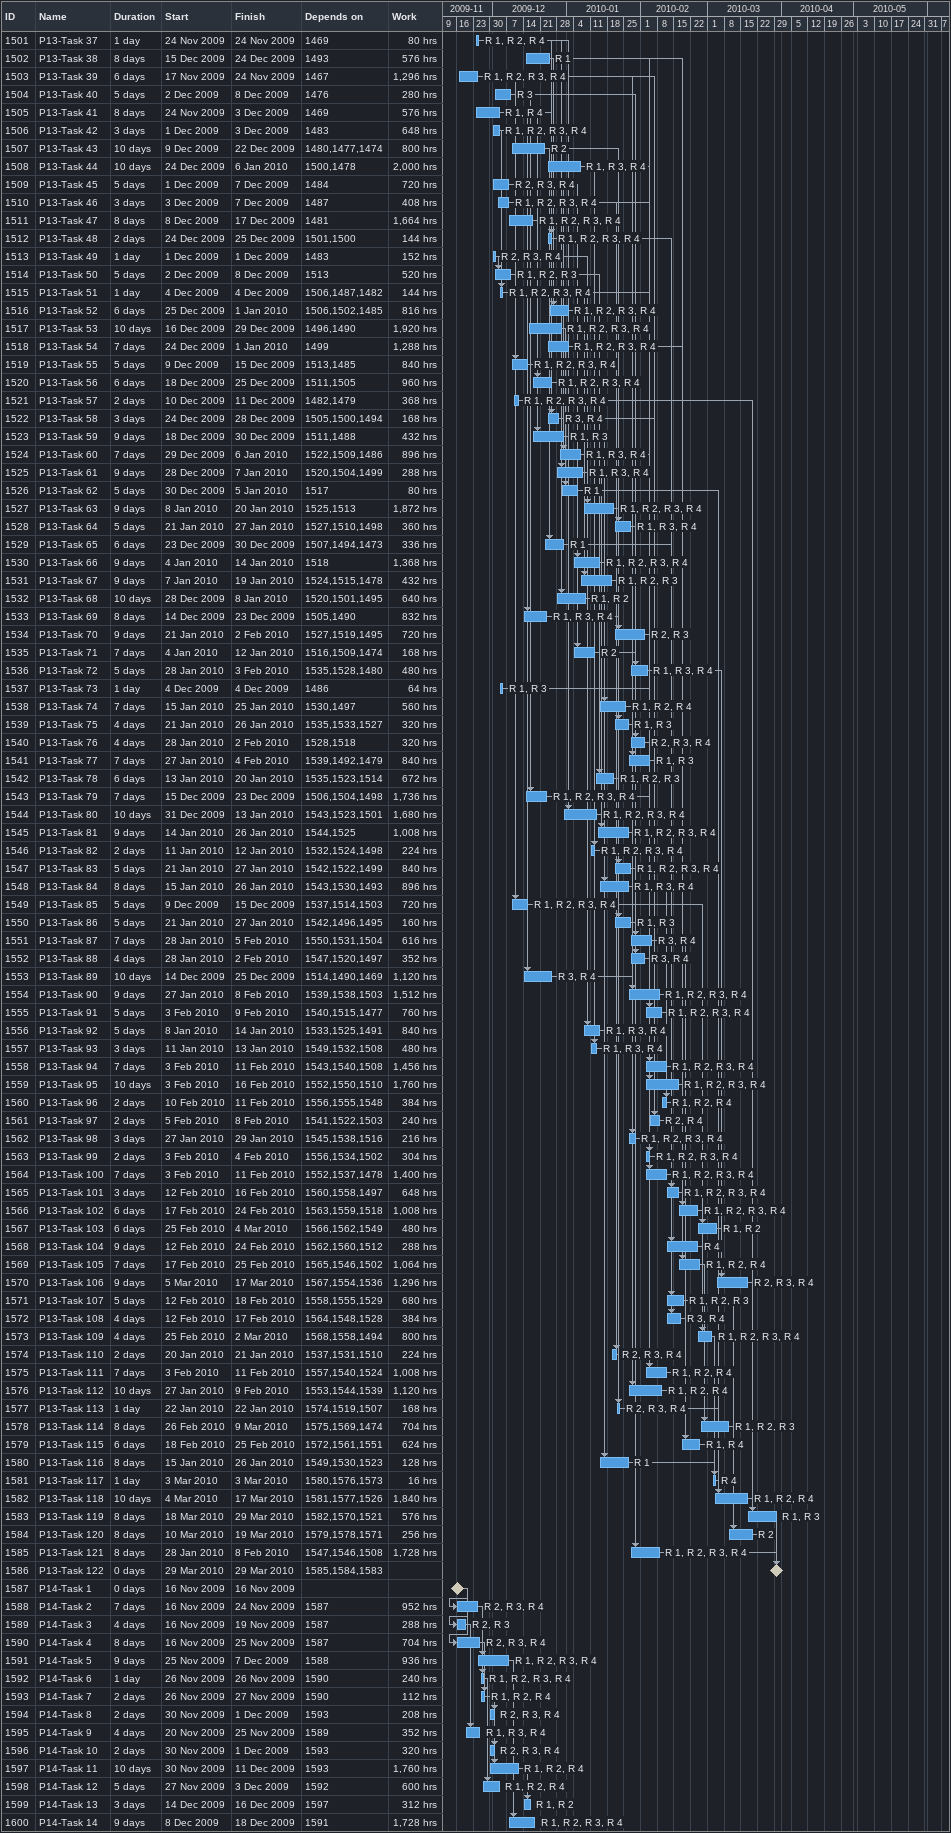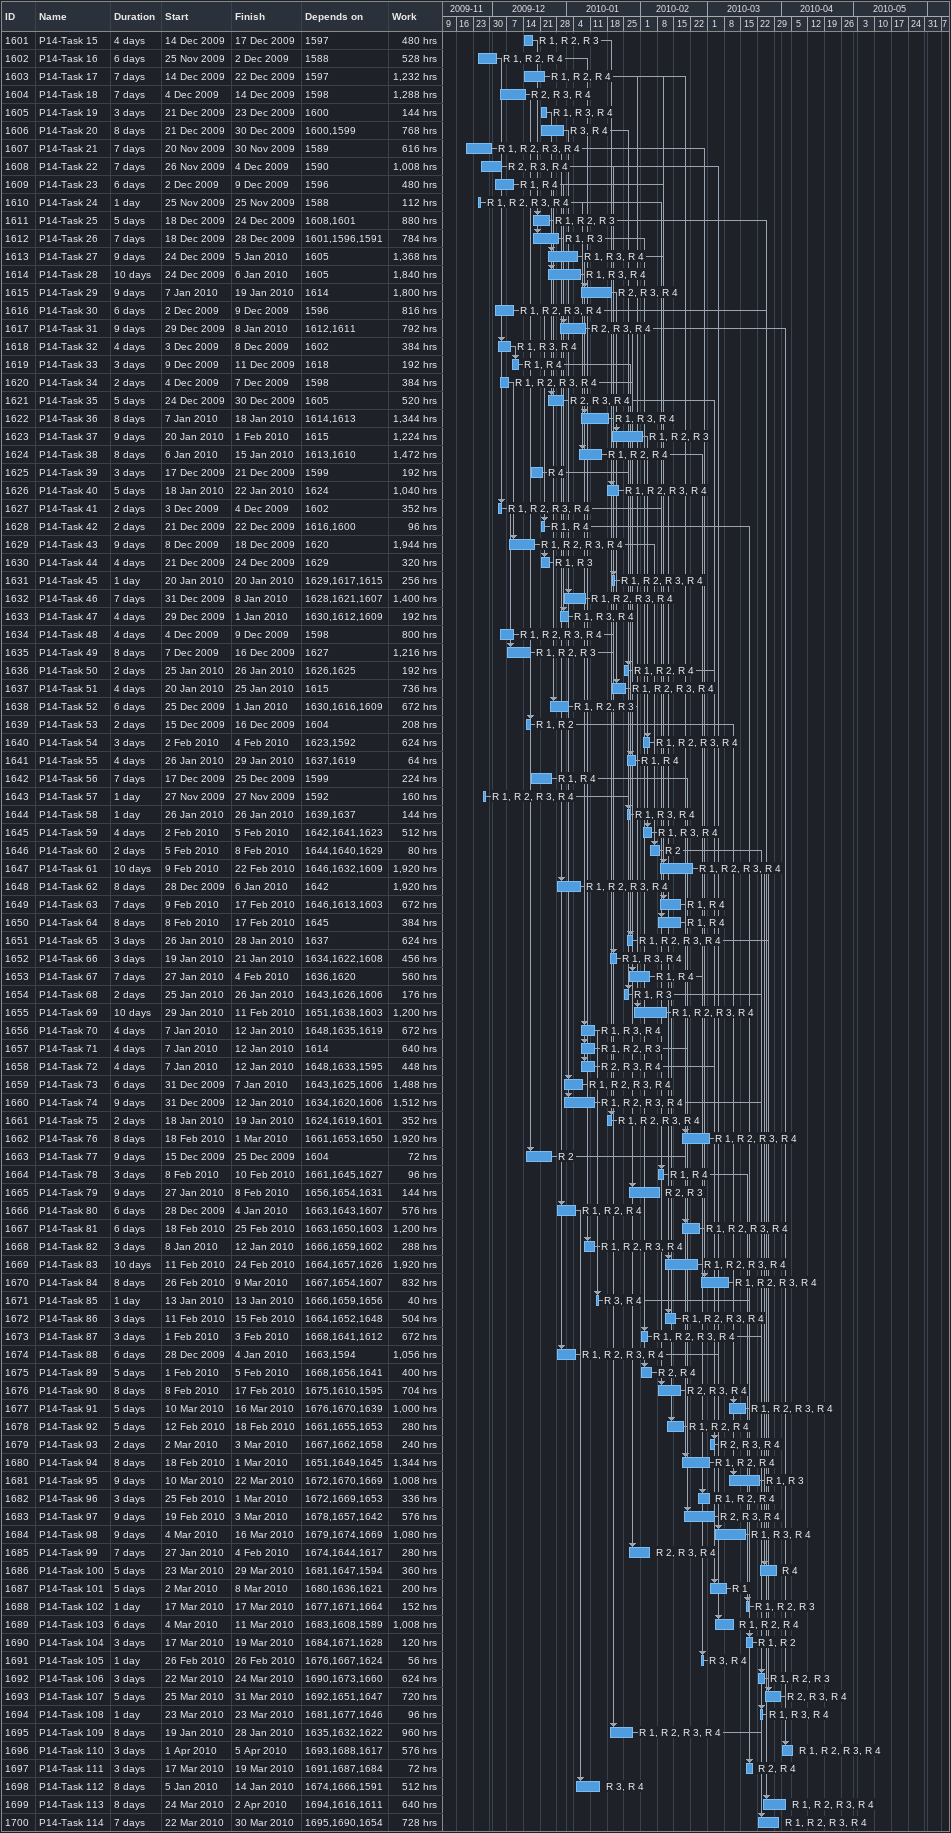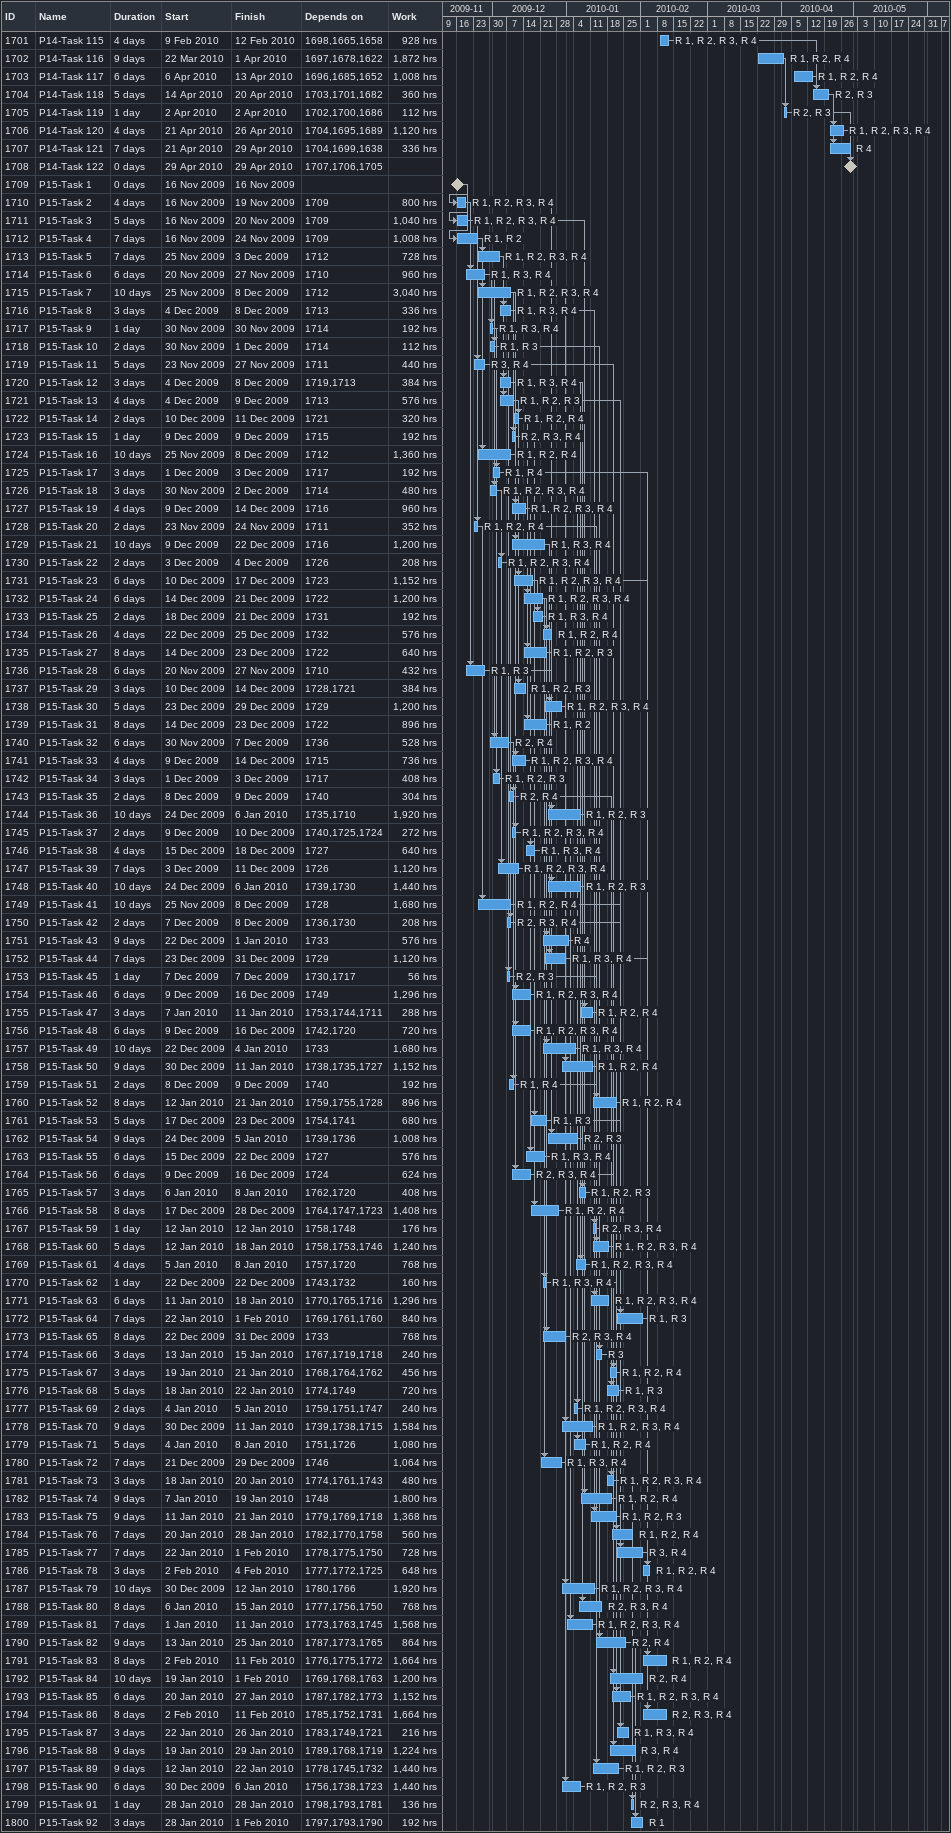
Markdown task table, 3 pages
| ID | Task | Duration | Start | Finish | Predecessors | Resources | Work (h) |
|---|---|---|---|---|---|---|---|
| 1501 | P13-Task 37 | 1d | 2009-11-24 | 2009-11-24 | 1469 | R 1, R 2, R 4 | 80 |
| 1502 | P13-Task 38 | 8d | 2009-12-15 | 2009-12-24 | 1493 | R 1 | 576 |
| 1503 | P13-Task 39 | 6d | 2009-11-17 | 2009-11-24 | 1467 | R 1, R 2, R 3, R 4 | 1296 |
| 1504 | P13-Task 40 | 5d | 2009-12-02 | 2009-12-08 | 1476 | R 3 | 280 |
| 1505 | P13-Task 41 | 8d | 2009-11-24 | 2009-12-03 | 1469 | R 1, R 4 | 576 |
| 1506 | P13-Task 42 | 3d | 2009-12-01 | 2009-12-03 | 1483 | R 1, R 2, R 3, R 4 | 648 |
| 1507 | P13-Task 43 | 10d | 2009-12-09 | 2009-12-22 | 1480, 1477, 1474 | R 2 | 800 |
| 1508 | P13-Task 44 | 10d | 2009-12-24 | 2010-01-06 | 1500, 1478 | R 1, R 3, R 4 | 2000 |
| 1509 | P13-Task 45 | 5d | 2009-12-01 | 2009-12-07 | 1484 | R 2, R 3, R 4 | 720 |
| 1510 | P13-Task 46 | 3d | 2009-12-03 | 2009-12-07 | 1487 | R 1, R 2, R 3, R 4 | 408 |
| 1511 | P13-Task 47 | 8d | 2009-12-08 | 2009-12-17 | 1481 | R 1, R 2, R 3, R 4 | 1664 |
| 1512 | P13-Task 48 | 2d | 2009-12-24 | 2009-12-25 | 1501, 1500 | R 1, R 2, R 3, R 4 | 144 |
| 1513 | P13-Task 49 | 1d | 2009-12-01 | 2009-12-01 | 1483 | R 2, R 3, R 4 | 152 |
| 1514 | P13-Task 50 | 5d | 2009-12-02 | 2009-12-08 | 1513 | R 1, R 2, R 3 | 520 |
| 1515 | P13-Task 51 | 1d | 2009-12-04 | 2009-12-04 | 1506, 1487, 1482 | R 1, R 2, R 3, R 4 | 144 |
| 1516 | P13-Task 52 | 6d | 2009-12-25 | 2010-01-01 | 1506, 1502, 1485 | R 1, R 2, R 3, R 4 | 816 |
| 1517 | P13-Task 53 | 10d | 2009-12-16 | 2009-12-29 | 1496, 1490 | R 1, R 2, R 3, R 4 | 1920 |
| 1518 | P13-Task 54 | 7d | 2009-12-24 | 2010-01-01 | 1499 | R 1, R 2, R 3, R 4 | 1288 |
| 1519 | P13-Task 55 | 5d | 2009-12-09 | 2009-12-15 | 1513, 1485 | R 1, R 2, R 3, R 4 | 840 |
| 1520 | P13-Task 56 | 6d | 2009-12-18 | 2009-12-25 | 1511, 1505 | R 1, R 2, R 3, R 4 | 960 |
| 1521 | P13-Task 57 | 2d | 2009-12-10 | 2009-12-11 | 1482, 1479 | R 1, R 2, R 3, R 4 | 368 |
| 1522 | P13-Task 58 | 3d | 2009-12-24 | 2009-12-28 | 1505, 1500, 1494 | R 3, R 4 | 168 |
| 1523 | P13-Task 59 | 9d | 2009-12-18 | 2009-12-30 | 1511, 1488 | R 1, R 3 | 432 |
| 1524 | P13-Task 60 | 7d | 2009-12-29 | 2010-01-06 | 1522, 1509, 1486 | R 1, R 3, R 4 | 896 |
| 1525 | P13-Task 61 | 9d | 2009-12-28 | 2010-01-07 | 1520, 1504, 1499 | R 1, R 3, R 4 | 288 |
| 1526 | P13-Task 62 | 5d | 2009-12-30 | 2010-01-05 | 1517 | R 1 | 80 |
| 1527 | P13-Task 63 | 9d | 2010-01-08 | 2010-01-20 | 1525, 1513 | R 1, R 2, R 3, R 4 | 1872 |
| 1528 | P13-Task 64 | 5d | 2010-01-21 | 2010-01-27 | 1527, 1510, 1498 | R 1, R 3, R 4 | 360 |
| 1529 | P13-Task 65 | 6d | 2009-12-23 | 2009-12-30 | 1507, 1494, 1473 | R 1 | 336 |
| 1530 | P13-Task 66 | 9d | 2010-01-04 | 2010-01-14 | 1518 | R 1, R 2, R 3, R 4 | 1368 |
| 1531 | P13-Task 67 | 9d | 2010-01-07 | 2010-01-19 | 1524, 1515, 1478 | R 1, R 2, R 3 | 432 |
| 1532 | P13-Task 68 | 10d | 2009-12-28 | 2010-01-08 | 1520, 1501, 1495 | R 1, R 2 | 640 |
| 1533 | P13-Task 69 | 8d | 2009-12-14 | 2009-12-23 | 1505, 1490 | R 1, R 3, R 4 | 832 |
| 1534 | P13-Task 70 | 9d | 2010-01-21 | 2010-02-02 | 1527, 1519, 1495 | R 2, R 3 | 720 |
| 1535 | P13-Task 71 | 7d | 2010-01-04 | 2010-01-12 | 1516, 1509, 1474 | R 2 | 168 |
| 1536 | P13-Task 72 | 5d | 2010-01-28 | 2010-02-03 | 1535, 1528, 1480 | R 1, R 3, R 4 | 480 |
| 1537 | P13-Task 73 | 1d | 2009-12-04 | 2009-12-04 | 1486 | R 1, R 3 | 64 |
| 1538 | P13-Task 74 | 7d | 2010-01-15 | 2010-01-25 | 1530, 1497 | R 1, R 2, R 4 | 560 |
| 1539 | P13-Task 75 | 4d | 2010-01-21 | 2010-01-26 | 1535, 1533, 1527 | R 1, R 3 | 320 |
| 1540 | P13-Task 76 | 4d | 2010-01-28 | 2010-02-02 | 1528, 1518 | R 2, R 3, R 4 | 320 |
| 1541 | P13-Task 77 | 7d | 2010-01-27 | 2010-02-04 | 1539, 1492, 1479 | R 1, R 3 | 840 |
| 1542 | P13-Task 78 | 6d | 2010-01-13 | 2010-01-20 | 1535, 1523, 1514 | R 1, R 2, R 3 | 672 |
| 1543 | P13-Task 79 | 7d | 2009-12-15 | 2009-12-23 | 1506, 1504, 1498 | R 1, R 2, R 3, R 4 | 1736 |
| 1544 | P13-Task 80 | 10d | 2009-12-31 | 2010-01-13 | 1543, 1523, 1501 | R 1, R 2, R 3, R 4 | 1680 |
| 1545 | P13-Task 81 | 9d | 2010-01-14 | 2010-01-26 | 1544, 1525 | R 1, R 2, R 3, R 4 | 1008 |
| 1546 | P13-Task 82 | 2d | 2010-01-11 | 2010-01-12 | 1532, 1524, 1498 | R 1, R 2, R 3, R 4 | 224 |
| 1547 | P13-Task 83 | 5d | 2010-01-21 | 2010-01-27 | 1542, 1522, 1499 | R 1, R 2, R 3, R 4 | 840 |
| 1548 | P13-Task 84 | 8d | 2010-01-15 | 2010-01-26 | 1543, 1530, 1493 | R 1, R 3, R 4 | 896 |
| 1549 | P13-Task 85 | 5d | 2009-12-09 | 2009-12-15 | 1537, 1514, 1503 | R 1, R 2, R 3, R 4 | 720 |
| 1550 | P13-Task 86 | 5d | 2010-01-21 | 2010-01-27 | 1542, 1496, 1495 | R 1, R 3 | 160 |
| 1551 | P13-Task 87 | 7d | 2010-01-28 | 2010-02-05 | 1550, 1531, 1504 | R 3, R 4 | 616 |
| 1552 | P13-Task 88 | 4d | 2010-01-28 | 2010-02-02 | 1547, 1520, 1497 | R 3, R 4 | 352 |
| 1553 | P13-Task 89 | 10d | 2009-12-14 | 2009-12-25 | 1514, 1490, 1469 | R 3, R 4 | 1120 |
| 1554 | P13-Task 90 | 9d | 2010-01-27 | 2010-02-08 | 1539, 1538, 1503 | R 1, R 2, R 3, R 4 | 1512 |
| 1555 | P13-Task 91 | 5d | 2010-02-03 | 2010-02-09 | 1540, 1515, 1477 | R 1, R 2, R 3, R 4 | 760 |
| 1556 | P13-Task 92 | 5d | 2010-01-08 | 2010-01-14 | 1533, 1525, 1491 | R 1, R 3, R 4 | 840 |
| 1557 | P13-Task 93 | 3d | 2010-01-11 | 2010-01-13 | 1549, 1532, 1508 | R 1, R 3, R 4 | 480 |
| 1558 | P13-Task 94 | 7d | 2010-02-03 | 2010-02-11 | 1543, 1540, 1508 | R 1, R 2, R 3, R 4 | 1456 |
| 1559 | P13-Task 95 | 10d | 2010-02-03 | 2010-02-16 | 1552, 1550, 1510 | R 1, R 2, R 3, R 4 | 1760 |
| 1560 | P13-Task 96 | 2d | 2010-02-10 | 2010-02-11 | 1556, 1555, 1548 | R 1, R 2, R 4 | 384 |
| 1561 | P13-Task 97 | 2d | 2010-02-05 | 2010-02-08 | 1541, 1522, 1503 | R 2, R 4 | 240 |
| 1562 | P13-Task 98 | 3d | 2010-01-27 | 2010-01-29 | 1545, 1538, 1516 | R 1, R 2, R 3, R 4 | 216 |
| 1563 | P13-Task 99 | 2d | 2010-02-03 | 2010-02-04 | 1556, 1534, 1502 | R 1, R 2, R 3, R 4 | 304 |
| 1564 | P13-Task 100 | 7d | 2010-02-03 | 2010-02-11 | 1552, 1537, 1478 | R 1, R 2, R 3, R 4 | 1400 |
| 1565 | P13-Task 101 | 3d | 2010-02-12 | 2010-02-16 | 1560, 1558, 1497 | R 1, R 2, R 3, R 4 | 648 |
| 1566 | P13-Task 102 | 6d | 2010-02-17 | 2010-02-24 | 1563, 1559, 1518 | R 1, R 2, R 3, R 4 | 1008 |
| 1567 | P13-Task 103 | 6d | 2010-02-25 | 2010-03-04 | 1566, 1562, 1549 | R 1, R 2 | 480 |
| 1568 | P13-Task 104 | 9d | 2010-02-12 | 2010-02-24 | 1562, 1560, 1512 | R 4 | 288 |
| 1569 | P13-Task 105 | 7d | 2010-02-17 | 2010-02-25 | 1565, 1546, 1502 | R 1, R 2, R 4 | 1064 |
| 1570 | P13-Task 106 | 9d | 2010-03-05 | 2010-03-17 | 1567, 1554, 1536 | R 2, R 3, R 4 | 1296 |
| 1571 | P13-Task 107 | 5d | 2010-02-12 | 2010-02-18 | 1558, 1555, 1529 | R 1, R 2, R 3 | 680 |
| 1572 | P13-Task 108 | 4d | 2010-02-12 | 2010-02-17 | 1564, 1548, 1528 | R 3, R 4 | 384 |
| 1573 | P13-Task 109 | 4d | 2010-02-25 | 2010-03-02 | 1568, 1558, 1494 | R 1, R 2, R 3, R 4 | 800 |
| 1574 | P13-Task 110 | 2d | 2010-01-20 | 2010-01-21 | 1537, 1531, 1510 | R 2, R 3, R 4 | 224 |
| 1575 | P13-Task 111 | 7d | 2010-02-03 | 2010-02-11 | 1557, 1540, 1524 | R 1, R 2, R 4 | 1008 |
| 1576 | P13-Task 112 | 10d | 2010-01-27 | 2010-02-09 | 1553, 1544, 1539 | R 1, R 2, R 4 | 1120 |
| 1577 | P13-Task 113 | 1d | 2010-01-22 | 2010-01-22 | 1574, 1519, 1507 | R 2, R 3, R 4 | 168 |
| 1578 | P13-Task 114 | 8d | 2010-02-26 | 2010-03-09 | 1575, 1569, 1474 | R 1, R 2, R 3 | 704 |
| 1579 | P13-Task 115 | 6d | 2010-02-18 | 2010-02-25 | 1572, 1561, 1551 | R 1, R 4 | 624 |
| 1580 | P13-Task 116 | 8d | 2010-01-15 | 2010-01-26 | 1549, 1530, 1523 | R 1 | 128 |
| 1581 | P13-Task 117 | 1d | 2010-03-03 | 2010-03-03 | 1580, 1576, 1573 | R 4 | 16 |
| 1582 | P13-Task 118 | 10d | 2010-03-04 | 2010-03-17 | 1581, 1577, 1526 | R 1, R 2, R 4 | 1840 |
| 1583 | P13-Task 119 | 8d | 2010-03-18 | 2010-03-29 | 1582, 1570, 1521 | R 1, R 3 | 576 |
| 1584 | P13-Task 120 | 8d | 2010-03-10 | 2010-03-19 | 1579, 1578, 1571 | R 2 | 256 |
| 1585 | P13-Task 121 | 8d | 2010-01-28 | 2010-02-08 | 1547, 1546, 1508 | R 1, R 2, R 3, R 4 | 1728 |
| 1586 | P13-Task 122 | 0d | 2010-03-29 | 2010-03-29 | 1585, 1584, 1583 |  |  |
| 1587 | P14-Task 1 | 0d | 2009-11-16 | 2009-11-16 |  |  |  |
| 1588 | P14-Task 2 | 7d | 2009-11-16 | 2009-11-24 | 1587 | R 2, R 3, R 4 | 952 |
| 1589 | P14-Task 3 | 4d | 2009-11-16 | 2009-11-19 | 1587 | R 2, R 3 | 288 |
| 1590 | P14-Task 4 | 8d | 2009-11-16 | 2009-11-25 | 1587 | R 2, R 3, R 4 | 704 |
| 1591 | P14-Task 5 | 9d | 2009-11-25 | 2009-12-07 | 1588 | R 1, R 2, R 3, R 4 | 936 |
| 1592 | P14-Task 6 | 1d | 2009-11-26 | 2009-11-26 | 1590 | R 1, R 2, R 3, R 4 | 240 |
| 1593 | P14-Task 7 | 2d | 2009-11-26 | 2009-11-27 | 1590 | R 1, R 2, R 4 | 112 |
| 1594 | P14-Task 8 | 2d | 2009-11-30 | 2009-12-01 | 1593 | R 2, R 3, R 4 | 208 |
| 1595 | P14-Task 9 | 4d | 2009-11-20 | 2009-11-25 | 1589 | R 1, R 3, R 4 | 352 |
| 1596 | P14-Task 10 | 2d | 2009-11-30 | 2009-12-01 | 1593 | R 2, R 3, R 4 | 320 |
| 1597 | P14-Task 11 | 10d | 2009-11-30 | 2009-12-11 | 1593 | R 1, R 2, R 4 | 1760 |
| 1598 | P14-Task 12 | 5d | 2009-11-27 | 2009-12-03 | 1592 | R 1, R 2, R 4 | 600 |
| 1599 | P14-Task 13 | 3d | 2009-12-14 | 2009-12-16 | 1597 | R 1, R 2 | 312 |
| 1600 | P14-Task 14 | 9d | 2009-12-08 | 2009-12-18 | 1591 | R 1, R 2, R 3, R 4 | 1728 |
| 1601 | P14-Task 15 | 4d | 2009-12-14 | 2009-12-17 | 1597 | R 1, R 2, R 3 | 480 |
| 1602 | P14-Task 16 | 6d | 2009-11-25 | 2009-12-02 | 1588 | R 1, R 2, R 4 | 528 |
| 1603 | P14-Task 17 | 7d | 2009-12-14 | 2009-12-22 | 1597 | R 1, R 2, R 4 | 1232 |
| 1604 | P14-Task 18 | 7d | 2009-12-04 | 2009-12-14 | 1598 | R 2, R 3, R 4 | 1288 |
| 1605 | P14-Task 19 | 3d | 2009-12-21 | 2009-12-23 | 1600 | R 1, R 3, R 4 | 144 |
| 1606 | P14-Task 20 | 8d | 2009-12-21 | 2009-12-30 | 1600, 1599 | R 3, R 4 | 768 |
| 1607 | P14-Task 21 | 7d | 2009-11-20 | 2009-11-30 | 1589 | R 1, R 2, R 3, R 4 | 616 |
| 1608 | P14-Task 22 | 7d | 2009-11-26 | 2009-12-04 | 1590 | R 2, R 3, R 4 | 1008 |
| 1609 | P14-Task 23 | 6d | 2009-12-02 | 2009-12-09 | 1596 | R 1, R 4 | 480 |
| 1610 | P14-Task 24 | 1d | 2009-11-25 | 2009-11-25 | 1588 | R 1, R 2, R 3, R 4 | 112 |
| 1611 | P14-Task 25 | 5d | 2009-12-18 | 2009-12-24 | 1608, 1601 | R 1, R 2, R 3 | 880 |
| 1612 | P14-Task 26 | 7d | 2009-12-18 | 2009-12-28 | 1601, 1596, 1591 | R 1, R 3 | 784 |
| 1613 | P14-Task 27 | 9d | 2009-12-24 | 2010-01-05 | 1605 | R 1, R 3, R 4 | 1368 |
| 1614 | P14-Task 28 | 10d | 2009-12-24 | 2010-01-06 | 1605 | R 1, R 3, R 4 | 1840 |
| 1615 | P14-Task 29 | 9d | 2010-01-07 | 2010-01-19 | 1614 | R 2, R 3, R 4 | 1800 |
| 1616 | P14-Task 30 | 6d | 2009-12-02 | 2009-12-09 | 1596 | R 1, R 2, R 3, R 4 | 816 |
| 1617 | P14-Task 31 | 9d | 2009-12-29 | 2010-01-08 | 1612, 1611 | R 2, R 3, R 4 | 792 |
| 1618 | P14-Task 32 | 4d | 2009-12-03 | 2009-12-08 | 1602 | R 1, R 3, R 4 | 384 |
| 1619 | P14-Task 33 | 3d | 2009-12-09 | 2009-12-11 | 1618 | R 1, R 4 | 192 |
| 1620 | P14-Task 34 | 2d | 2009-12-04 | 2009-12-07 | 1598 | R 1, R 2, R 3, R 4 | 384 |
| 1621 | P14-Task 35 | 5d | 2009-12-24 | 2009-12-30 | 1605 | R 2, R 3, R 4 | 520 |
| 1622 | P14-Task 36 | 8d | 2010-01-07 | 2010-01-18 | 1614, 1613 | R 1, R 3, R 4 | 1344 |
| 1623 | P14-Task 37 | 9d | 2010-01-20 | 2010-02-01 | 1615 | R 1, R 2, R 3 | 1224 |
| 1624 | P14-Task 38 | 8d | 2010-01-06 | 2010-01-15 | 1613, 1610 | R 1, R 2, R 4 | 1472 |
| 1625 | P14-Task 39 | 3d | 2009-12-17 | 2009-12-21 | 1599 | R 4 | 192 |
| 1626 | P14-Task 40 | 5d | 2010-01-18 | 2010-01-22 | 1624 | R 1, R 2, R 3, R 4 | 1040 |
| 1627 | P14-Task 41 | 2d | 2009-12-03 | 2009-12-04 | 1602 | R 1, R 2, R 3, R 4 | 352 |
| 1628 | P14-Task 42 | 2d | 2009-12-21 | 2009-12-22 | 1616, 1600 | R 1, R 4 | 96 |
| 1629 | P14-Task 43 | 9d | 2009-12-08 | 2009-12-18 | 1620 | R 1, R 2, R 3, R 4 | 1944 |
| 1630 | P14-Task 44 | 4d | 2009-12-21 | 2009-12-24 | 1629 | R 1, R 3 | 320 |
| 1631 | P14-Task 45 | 1d | 2010-01-20 | 2010-01-20 | 1629, 1617, 1615 | R 1, R 2, R 3, R 4 | 256 |
| 1632 | P14-Task 46 | 7d | 2009-12-31 | 2010-01-08 | 1628, 1621, 1607 | R 1, R 2, R 3, R 4 | 1400 |
| 1633 | P14-Task 47 | 4d | 2009-12-29 | 2010-01-01 | 1630, 1612, 1609 | R 1, R 3, R 4 | 192 |
| 1634 | P14-Task 48 | 4d | 2009-12-04 | 2009-12-09 | 1598 | R 1, R 2, R 3, R 4 | 800 |
| 1635 | P14-Task 49 | 8d | 2009-12-07 | 2009-12-16 | 1627 | R 1, R 2, R 3 | 1216 |
| 1636 | P14-Task 50 | 2d | 2010-01-25 | 2010-01-26 | 1626, 1625 | R 1, R 2, R 4 | 192 |
| 1637 | P14-Task 51 | 4d | 2010-01-20 | 2010-01-25 | 1615 | R 1, R 2, R 3, R 4 | 736 |
| 1638 | P14-Task 52 | 6d | 2009-12-25 | 2010-01-01 | 1630, 1616, 1609 | R 1, R 2, R 3 | 672 |
| 1639 | P14-Task 53 | 2d | 2009-12-15 | 2009-12-16 | 1604 | R 1, R 2 | 208 |
| 1640 | P14-Task 54 | 3d | 2010-02-02 | 2010-02-04 | 1623, 1592 | R 1, R 2, R 3, R 4 | 624 |
| 1641 | P14-Task 55 | 4d | 2010-01-26 | 2010-01-29 | 1637, 1619 | R 1, R 4 | 64 |
| 1642 | P14-Task 56 | 7d | 2009-12-17 | 2009-12-25 | 1599 | R 1, R 4 | 224 |
| 1643 | P14-Task 57 | 1d | 2009-11-27 | 2009-11-27 | 1592 | R 1, R 2, R 3, R 4 | 160 |
| 1644 | P14-Task 58 | 1d | 2010-01-26 | 2010-01-26 | 1639, 1637 | R 1, R 3, R 4 | 144 |
| 1645 | P14-Task 59 | 4d | 2010-02-02 | 2010-02-05 | 1642, 1641, 1623 | R 1, R 3, R 4 | 512 |
| 1646 | P14-Task 60 | 2d | 2010-02-05 | 2010-02-08 | 1644, 1640, 1629 | R 2 | 80 |
| 1647 | P14-Task 61 | 10d | 2010-02-09 | 2010-02-22 | 1646, 1632, 1609 | R 1, R 2, R 3, R 4 | 1920 |
| 1648 | P14-Task 62 | 8d | 2009-12-28 | 2010-01-06 | 1642 | R 1, R 2, R 3, R 4 | 1920 |
| 1649 | P14-Task 63 | 7d | 2010-02-09 | 2010-02-17 | 1646, 1613, 1603 | R 1, R 4 | 672 |
| 1650 | P14-Task 64 | 8d | 2010-02-08 | 2010-02-17 | 1645 | R 1, R 4 | 384 |
| 1651 | P14-Task 65 | 3d | 2010-01-26 | 2010-01-28 | 1637 | R 1, R 2, R 3, R 4 | 624 |
| 1652 | P14-Task 66 | 3d | 2010-01-19 | 2010-01-21 | 1634, 1622, 1608 | R 1, R 3, R 4 | 456 |
| 1653 | P14-Task 67 | 7d | 2010-01-27 | 2010-02-04 | 1636, 1620 | R 1, R 4 | 560 |
| 1654 | P14-Task 68 | 2d | 2010-01-25 | 2010-01-26 | 1643, 1626, 1606 | R 1, R 3 | 176 |
| 1655 | P14-Task 69 | 10d | 2010-01-29 | 2010-02-11 | 1651, 1638, 1603 | R 1, R 2, R 3, R 4 | 1200 |
| 1656 | P14-Task 70 | 4d | 2010-01-07 | 2010-01-12 | 1648, 1635, 1619 | R 1, R 3, R 4 | 672 |
| 1657 | P14-Task 71 | 4d | 2010-01-07 | 2010-01-12 | 1614 | R 1, R 2, R 3 | 640 |
| 1658 | P14-Task 72 | 4d | 2010-01-07 | 2010-01-12 | 1648, 1633, 1595 | R 2, R 3, R 4 | 448 |
| 1659 | P14-Task 73 | 6d | 2009-12-31 | 2010-01-07 | 1643, 1625, 1606 | R 1, R 2, R 3, R 4 | 1488 |
| 1660 | P14-Task 74 | 9d | 2009-12-31 | 2010-01-12 | 1634, 1620, 1606 | R 1, R 2, R 3, R 4 | 1512 |
| 1661 | P14-Task 75 | 2d | 2010-01-18 | 2010-01-19 | 1624, 1619, 1601 | R 1, R 2, R 3, R 4 | 352 |
| 1662 | P14-Task 76 | 8d | 2010-02-18 | 2010-03-01 | 1661, 1653, 1650 | R 1, R 2, R 3, R 4 | 1920 |
| 1663 | P14-Task 77 | 9d | 2009-12-15 | 2009-12-25 | 1604 | R 2 | 72 |
| 1664 | P14-Task 78 | 3d | 2010-02-08 | 2010-02-10 | 1661, 1645, 1627 | R 1, R 4 | 96 |
| 1665 | P14-Task 79 | 9d | 2010-01-27 | 2010-02-08 | 1656, 1654, 1631 | R 2, R 3 | 144 |
| 1666 | P14-Task 80 | 6d | 2009-12-28 | 2010-01-04 | 1663, 1643, 1607 | R 1, R 2, R 4 | 576 |
| 1667 | P14-Task 81 | 6d | 2010-02-18 | 2010-02-25 | 1663, 1650, 1603 | R 1, R 2, R 3, R 4 | 1200 |
| 1668 | P14-Task 82 | 3d | 2010-01-08 | 2010-01-12 | 1666, 1659, 1602 | R 1, R 2, R 3, R 4 | 288 |
| 1669 | P14-Task 83 | 10d | 2010-02-11 | 2010-02-24 | 1664, 1657, 1626 | R 1, R 2, R 3, R 4 | 1920 |
| 1670 | P14-Task 84 | 8d | 2010-02-26 | 2010-03-09 | 1667, 1654, 1607 | R 1, R 2, R 3, R 4 | 832 |
| 1671 | P14-Task 85 | 1d | 2010-01-13 | 2010-01-13 | 1666, 1659, 1656 | R 3, R 4 | 40 |
| 1672 | P14-Task 86 | 3d | 2010-02-11 | 2010-02-15 | 1664, 1652, 1648 | R 1, R 2, R 3, R 4 | 504 |
| 1673 | P14-Task 87 | 3d | 2010-02-01 | 2010-02-03 | 1668, 1641, 1612 | R 1, R 2, R 3, R 4 | 672 |
| 1674 | P14-Task 88 | 6d | 2009-12-28 | 2010-01-04 | 1663, 1594 | R 1, R 2, R 3, R 4 | 1056 |
| 1675 | P14-Task 89 | 5d | 2010-02-01 | 2010-02-05 | 1668, 1656, 1641 | R 2, R 4 | 400 |
| 1676 | P14-Task 90 | 8d | 2010-02-08 | 2010-02-17 | 1675, 1610, 1595 | R 2, R 3, R 4 | 704 |
| 1677 | P14-Task 91 | 5d | 2010-03-10 | 2010-03-16 | 1676, 1670, 1639 | R 1, R 2, R 3, R 4 | 1000 |
| 1678 | P14-Task 92 | 5d | 2010-02-12 | 2010-02-18 | 1661, 1655, 1653 | R 1, R 2, R 4 | 280 |
| 1679 | P14-Task 93 | 2d | 2010-03-02 | 2010-03-03 | 1667, 1662, 1658 | R 2, R 3, R 4 | 240 |
| 1680 | P14-Task 94 | 8d | 2010-02-18 | 2010-03-01 | 1651, 1649, 1645 | R 1, R 2, R 4 | 1344 |
| 1681 | P14-Task 95 | 9d | 2010-03-10 | 2010-03-22 | 1672, 1670, 1669 | R 1, R 3 | 1008 |
| 1682 | P14-Task 96 | 3d | 2010-02-25 | 2010-03-01 | 1672, 1669, 1653 | R 1, R 2, R 4 | 336 |
| 1683 | P14-Task 97 | 9d | 2010-02-19 | 2010-03-03 | 1678, 1657, 1642 | R 2, R 3, R 4 | 576 |
| 1684 | P14-Task 98 | 9d | 2010-03-04 | 2010-03-16 | 1679, 1674, 1669 | R 1, R 3, R 4 | 1080 |
| 1685 | P14-Task 99 | 7d | 2010-01-27 | 2010-02-04 | 1674, 1644, 1617 | R 2, R 3, R 4 | 280 |
| 1686 | P14-Task 100 | 5d | 2010-03-23 | 2010-03-29 | 1681, 1647, 1594 | R 4 | 360 |
| 1687 | P14-Task 101 | 5d | 2010-03-02 | 2010-03-08 | 1680, 1636, 1621 | R 1 | 200 |
| 1688 | P14-Task 102 | 1d | 2010-03-17 | 2010-03-17 | 1677, 1671, 1664 | R 1, R 2, R 3 | 152 |
| 1689 | P14-Task 103 | 6d | 2010-03-04 | 2010-03-11 | 1683, 1608, 1589 | R 1, R 2, R 4 | 1008 |
| 1690 | P14-Task 104 | 3d | 2010-03-17 | 2010-03-19 | 1684, 1671, 1628 | R 1, R 2 | 120 |
| 1691 | P14-Task 105 | 1d | 2010-02-26 | 2010-02-26 | 1676, 1667, 1624 | R 3, R 4 | 56 |
| 1692 | P14-Task 106 | 3d | 2010-03-22 | 2010-03-24 | 1690, 1673, 1660 | R 1, R 2, R 3 | 624 |
| 1693 | P14-Task 107 | 5d | 2010-03-25 | 2010-03-31 | 1692, 1651, 1647 | R 2, R 3, R 4 | 720 |
| 1694 | P14-Task 108 | 1d | 2010-03-23 | 2010-03-23 | 1681, 1677, 1646 | R 1, R 3, R 4 | 96 |
| 1695 | P14-Task 109 | 8d | 2010-01-19 | 2010-01-28 | 1635, 1632, 1622 | R 1, R 2, R 3, R 4 | 960 |
| 1696 | P14-Task 110 | 3d | 2010-04-01 | 2010-04-05 | 1693, 1688, 1617 | R 1, R 2, R 3, R 4 | 576 |
| 1697 | P14-Task 111 | 3d | 2010-03-17 | 2010-03-19 | 1691, 1687, 1684 | R 2, R 4 | 72 |
| 1698 | P14-Task 112 | 8d | 2010-01-05 | 2010-01-14 | 1674, 1666, 1591 | R 3, R 4 | 512 |
| 1699 | P14-Task 113 | 8d | 2010-03-24 | 2010-04-02 | 1694, 1616, 1611 | R 1, R 2, R 3, R 4 | 640 |
| 1700 | P14-Task 114 | 7d | 2010-03-22 | 2010-03-30 | 1695, 1690, 1654 | R 1, R 2, R 3, R 4 | 728 |
| 1701 | P14-Task 115 | 4d | 2010-02-09 | 2010-02-12 | 1698, 1665, 1658 | R 1, R 2, R 3, R 4 | 928 |
| 1702 | P14-Task 116 | 9d | 2010-03-22 | 2010-04-01 | 1697, 1678, 1622 | R 1, R 2, R 4 | 1872 |
| 1703 | P14-Task 117 | 6d | 2010-04-06 | 2010-04-13 | 1696, 1685, 1652 | R 1, R 2, R 4 | 1008 |
| 1704 | P14-Task 118 | 5d | 2010-04-14 | 2010-04-20 | 1703, 1701, 1682 | R 2, R 3 | 360 |
| 1705 | P14-Task 119 | 1d | 2010-04-02 | 2010-04-02 | 1702, 1700, 1686 | R 2, R 3 | 112 |
| 1706 | P14-Task 120 | 4d | 2010-04-21 | 2010-04-26 | 1704, 1695, 1689 | R 1, R 2, R 3, R 4 | 1120 |
| 1707 | P14-Task 121 | 7d | 2010-04-21 | 2010-04-29 | 1704, 1699, 1638 | R 4 | 336 |
| 1708 | P14-Task 122 | 0d | 2010-04-29 | 2010-04-29 | 1707, 1706, 1705 |  |  |
| 1709 | P15-Task 1 | 0d | 2009-11-16 | 2009-11-16 |  |  |  |
| 1710 | P15-Task 2 | 4d | 2009-11-16 | 2009-11-19 | 1709 | R 1, R 2, R 3, R 4 | 800 |
| 1711 | P15-Task 3 | 5d | 2009-11-16 | 2009-11-20 | 1709 | R 1, R 2, R 3, R 4 | 1040 |
| 1712 | P15-Task 4 | 7d | 2009-11-16 | 2009-11-24 | 1709 | R 1, R 2 | 1008 |
| 1713 | P15-Task 5 | 7d | 2009-11-25 | 2009-12-03 | 1712 | R 1, R 2, R 3, R 4 | 728 |
| 1714 | P15-Task 6 | 6d | 2009-11-20 | 2009-11-27 | 1710 | R 1, R 3, R 4 | 960 |
| 1715 | P15-Task 7 | 10d | 2009-11-25 | 2009-12-08 | 1712 | R 1, R 2, R 3, R 4 | 3040 |
| 1716 | P15-Task 8 | 3d | 2009-12-04 | 2009-12-08 | 1713 | R 1, R 3, R 4 | 336 |
| 1717 | P15-Task 9 | 1d | 2009-11-30 | 2009-11-30 | 1714 | R 1, R 3, R 4 | 192 |
| 1718 | P15-Task 10 | 2d | 2009-11-30 | 2009-12-01 | 1714 | R 1, R 3 | 112 |
| 1719 | P15-Task 11 | 5d | 2009-11-23 | 2009-11-27 | 1711 | R 3, R 4 | 440 |
| 1720 | P15-Task 12 | 3d | 2009-12-04 | 2009-12-08 | 1719, 1713 | R 1, R 3, R 4 | 384 |
| 1721 | P15-Task 13 | 4d | 2009-12-04 | 2009-12-09 | 1713 | R 1, R 2, R 3 | 576 |
| 1722 | P15-Task 14 | 2d | 2009-12-10 | 2009-12-11 | 1721 | R 1, R 2, R 4 | 320 |
| 1723 | P15-Task 15 | 1d | 2009-12-09 | 2009-12-09 | 1715 | R 2, R 3, R 4 | 192 |
| 1724 | P15-Task 16 | 10d | 2009-11-25 | 2009-12-08 | 1712 | R 1, R 2, R 4 | 1360 |
| 1725 | P15-Task 17 | 3d | 2009-12-01 | 2009-12-03 | 1717 | R 1, R 4 | 192 |
| 1726 | P15-Task 18 | 3d | 2009-11-30 | 2009-12-02 | 1714 | R 1, R 2, R 3, R 4 | 480 |
| 1727 | P15-Task 19 | 4d | 2009-12-09 | 2009-12-14 | 1716 | R 1, R 2, R 3, R 4 | 960 |
| 1728 | P15-Task 20 | 2d | 2009-11-23 | 2009-11-24 | 1711 | R 1, R 2, R 4 | 352 |
| 1729 | P15-Task 21 | 10d | 2009-12-09 | 2009-12-22 | 1716 | R 1, R 3, R 4 | 1200 |
| 1730 | P15-Task 22 | 2d | 2009-12-03 | 2009-12-04 | 1726 | R 1, R 2, R 3, R 4 | 208 |
| 1731 | P15-Task 23 | 6d | 2009-12-10 | 2009-12-17 | 1723 | R 1, R 2, R 3, R 4 | 1152 |
| 1732 | P15-Task 24 | 6d | 2009-12-14 | 2009-12-21 | 1722 | R 1, R 2, R 3, R 4 | 1200 |
| 1733 | P15-Task 25 | 2d | 2009-12-18 | 2009-12-21 | 1731 | R 1, R 3, R 4 | 192 |
| 1734 | P15-Task 26 | 4d | 2009-12-22 | 2009-12-25 | 1732 | R 1, R 2, R 4 | 576 |
| 1735 | P15-Task 27 | 8d | 2009-12-14 | 2009-12-23 | 1722 | R 1, R 2, R 3 | 640 |
| 1736 | P15-Task 28 | 6d | 2009-11-20 | 2009-11-27 | 1710 | R 1, R 3 | 432 |
| 1737 | P15-Task 29 | 3d | 2009-12-10 | 2009-12-14 | 1728, 1721 | R 1, R 2, R 3 | 384 |
| 1738 | P15-Task 30 | 5d | 2009-12-23 | 2009-12-29 | 1729 | R 1, R 2, R 3, R 4 | 1200 |
| 1739 | P15-Task 31 | 8d | 2009-12-14 | 2009-12-23 | 1722 | R 1, R 2 | 896 |
| 1740 | P15-Task 32 | 6d | 2009-11-30 | 2009-12-07 | 1736 | R 2, R 4 | 528 |
| 1741 | P15-Task 33 | 4d | 2009-12-09 | 2009-12-14 | 1715 | R 1, R 2, R 3, R 4 | 736 |
| 1742 | P15-Task 34 | 3d | 2009-12-01 | 2009-12-03 | 1717 | R 1, R 2, R 3 | 408 |
| 1743 | P15-Task 35 | 2d | 2009-12-08 | 2009-12-09 | 1740 | R 2, R 4 | 304 |
| 1744 | P15-Task 36 | 10d | 2009-12-24 | 2010-01-06 | 1735, 1710 | R 1, R 2, R 3 | 1920 |
| 1745 | P15-Task 37 | 2d | 2009-12-09 | 2009-12-10 | 1740, 1725, 1724 | R 1, R 2, R 3, R 4 | 272 |
| 1746 | P15-Task 38 | 4d | 2009-12-15 | 2009-12-18 | 1727 | R 1, R 3, R 4 | 640 |
| 1747 | P15-Task 39 | 7d | 2009-12-03 | 2009-12-11 | 1726 | R 1, R 2, R 3, R 4 | 1120 |
| 1748 | P15-Task 40 | 10d | 2009-12-24 | 2010-01-06 | 1739, 1730 | R 1, R 2, R 3 | 1440 |
| 1749 | P15-Task 41 | 10d | 2009-11-25 | 2009-12-08 | 1728 | R 1, R 2, R 4 | 1680 |
| 1750 | P15-Task 42 | 2d | 2009-12-07 | 2009-12-08 | 1736, 1730 | R 2, R 3, R 4 | 208 |
| 1751 | P15-Task 43 | 9d | 2009-12-22 | 2010-01-01 | 1733 | R 4 | 576 |
| 1752 | P15-Task 44 | 7d | 2009-12-23 | 2009-12-31 | 1729 | R 1, R 3, R 4 | 1120 |
| 1753 | P15-Task 45 | 1d | 2009-12-07 | 2009-12-07 | 1730, 1717 | R 2, R 3 | 56 |
| 1754 | P15-Task 46 | 6d | 2009-12-09 | 2009-12-16 | 1749 | R 1, R 2, R 3, R 4 | 1296 |
| 1755 | P15-Task 47 | 3d | 2010-01-07 | 2010-01-11 | 1753, 1744, 1711 | R 1, R 2, R 4 | 288 |
| 1756 | P15-Task 48 | 6d | 2009-12-09 | 2009-12-16 | 1742, 1720 | R 1, R 2, R 3, R 4 | 720 |
| 1757 | P15-Task 49 | 10d | 2009-12-22 | 2010-01-04 | 1733 | R 1, R 3, R 4 | 1680 |
| 1758 | P15-Task 50 | 9d | 2009-12-30 | 2010-01-11 | 1738, 1735, 1727 | R 1, R 2, R 4 | 1152 |
| 1759 | P15-Task 51 | 2d | 2009-12-08 | 2009-12-09 | 1740 | R 1, R 4 | 192 |
| 1760 | P15-Task 52 | 8d | 2010-01-12 | 2010-01-21 | 1759, 1755, 1728 | R 1, R 2, R 4 | 896 |
| 1761 | P15-Task 53 | 5d | 2009-12-17 | 2009-12-23 | 1754, 1741 | R 1, R 3 | 680 |
| 1762 | P15-Task 54 | 9d | 2009-12-24 | 2010-01-05 | 1739, 1736 | R 2, R 3 | 1008 |
| 1763 | P15-Task 55 | 6d | 2009-12-15 | 2009-12-22 | 1727 | R 1, R 3, R 4 | 576 |
| 1764 | P15-Task 56 | 6d | 2009-12-09 | 2009-12-16 | 1724 | R 2, R 3, R 4 | 624 |
| 1765 | P15-Task 57 | 3d | 2010-01-06 | 2010-01-08 | 1762, 1720 | R 1, R 2, R 3 | 408 |
| 1766 | P15-Task 58 | 8d | 2009-12-17 | 2009-12-28 | 1764, 1747, 1723 | R 1, R 2, R 4 | 1408 |
| 1767 | P15-Task 59 | 1d | 2010-01-12 | 2010-01-12 | 1758, 1748 | R 2, R 3, R 4 | 176 |
| 1768 | P15-Task 60 | 5d | 2010-01-12 | 2010-01-18 | 1758, 1753, 1746 | R 1, R 2, R 3, R 4 | 1240 |
| 1769 | P15-Task 61 | 4d | 2010-01-05 | 2010-01-08 | 1757, 1720 | R 1, R 2, R 3, R 4 | 768 |
| 1770 | P15-Task 62 | 1d | 2009-12-22 | 2009-12-22 | 1743, 1732 | R 1, R 3, R 4 | 160 |
| 1771 | P15-Task 63 | 6d | 2010-01-11 | 2010-01-18 | 1770, 1765, 1716 | R 1, R 2, R 3, R 4 | 1296 |
| 1772 | P15-Task 64 | 7d | 2010-01-22 | 2010-02-01 | 1769, 1761, 1760 | R 1, R 3 | 840 |
| 1773 | P15-Task 65 | 8d | 2009-12-22 | 2009-12-31 | 1733 | R 2, R 3, R 4 | 768 |
| 1774 | P15-Task 66 | 3d | 2010-01-13 | 2010-01-15 | 1767, 1719, 1718 | R 3 | 240 |
| 1775 | P15-Task 67 | 3d | 2010-01-19 | 2010-01-21 | 1768, 1764, 1762 | R 1, R 2, R 4 | 456 |
| 1776 | P15-Task 68 | 5d | 2010-01-18 | 2010-01-22 | 1774, 1749 | R 1, R 3 | 720 |
| 1777 | P15-Task 69 | 2d | 2010-01-04 | 2010-01-05 | 1759, 1751, 1747 | R 1, R 2, R 3, R 4 | 240 |
| 1778 | P15-Task 70 | 9d | 2009-12-30 | 2010-01-11 | 1739, 1738, 1715 | R 1, R 2, R 3, R 4 | 1584 |
| 1779 | P15-Task 71 | 5d | 2010-01-04 | 2010-01-08 | 1751, 1726 | R 1, R 2, R 4 | 1080 |
| 1780 | P15-Task 72 | 7d | 2009-12-21 | 2009-12-29 | 1746 | R 1, R 3, R 4 | 1064 |
| 1781 | P15-Task 73 | 3d | 2010-01-18 | 2010-01-20 | 1774, 1761, 1743 | R 1, R 2, R 3, R 4 | 480 |
| 1782 | P15-Task 74 | 9d | 2010-01-07 | 2010-01-19 | 1748 | R 1, R 2, R 4 | 1800 |
| 1783 | P15-Task 75 | 9d | 2010-01-11 | 2010-01-21 | 1779, 1769, 1718 | R 1, R 2, R 3 | 1368 |
| 1784 | P15-Task 76 | 7d | 2010-01-20 | 2010-01-28 | 1782, 1770, 1758 | R 1, R 2, R 4 | 560 |
| 1785 | P15-Task 77 | 7d | 2010-01-22 | 2010-02-01 | 1778, 1775, 1750 | R 3, R 4 | 728 |
| 1786 | P15-Task 78 | 3d | 2010-02-02 | 2010-02-04 | 1777, 1772, 1725 | R 1, R 2, R 4 | 648 |
| 1787 | P15-Task 79 | 10d | 2009-12-30 | 2010-01-12 | 1780, 1766 | R 1, R 2, R 3, R 4 | 1920 |
| 1788 | P15-Task 80 | 8d | 2010-01-06 | 2010-01-15 | 1777, 1756, 1750 | R 2, R 3, R 4 | 768 |
| 1789 | P15-Task 81 | 7d | 2010-01-01 | 2010-01-11 | 1773, 1763, 1745 | R 1, R 2, R 3, R 4 | 1568 |
| 1790 | P15-Task 82 | 9d | 2010-01-13 | 2010-01-25 | 1787, 1773, 1765 | R 2, R 4 | 864 |
| 1791 | P15-Task 83 | 8d | 2010-02-02 | 2010-02-11 | 1776, 1775, 1772 | R 1, R 2, R 4 | 1664 |
| 1792 | P15-Task 84 | 10d | 2010-01-19 | 2010-02-01 | 1769, 1768, 1763 | R 2, R 4 | 1200 |
| 1793 | P15-Task 85 | 6d | 2010-01-20 | 2010-01-27 | 1787, 1782, 1773 | R 1, R 2, R 3, R 4 | 1152 |
| 1794 | P15-Task 86 | 8d | 2010-02-02 | 2010-02-11 | 1785, 1752, 1731 | R 2, R 3, R 4 | 1664 |
| 1795 | P15-Task 87 | 3d | 2010-01-22 | 2010-01-26 | 1783, 1749, 1721 | R 1, R 3, R 4 | 216 |
| 1796 | P15-Task 88 | 9d | 2010-01-19 | 2010-01-29 | 1789, 1768, 1719 | R 3, R 4 | 1224 |
| 1797 | P15-Task 89 | 9d | 2010-01-12 | 2010-01-22 | 1778, 1745, 1732 | R 1, R 2, R 3 | 1440 |
| 1798 | P15-Task 90 | 6d | 2009-12-30 | 2010-01-06 | 1756, 1738, 1723 | R 1, R 2, R 3 | 1440 |
| 1799 | P15-Task 91 | 1d | 2010-01-28 | 2010-01-28 | 1798, 1793, 1781 | R 2, R 3, R 4 | 136 |
| 1800 | P15-Task 92 | 3d | 2010-01-28 | 2010-02-01 | 1797, 1793, 1790 | R 1 | 192 |
